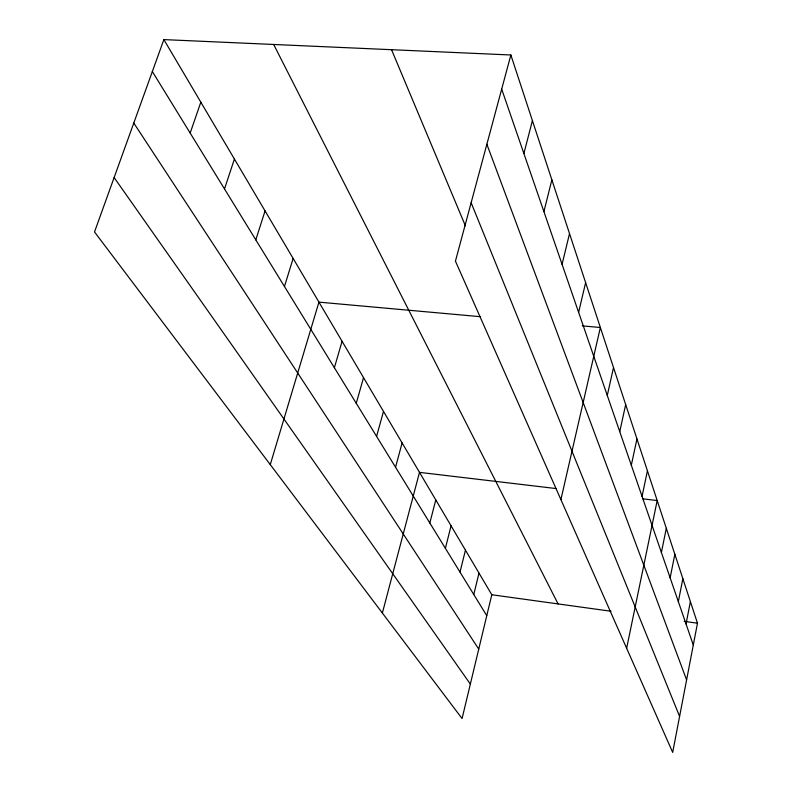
<?xml version="1.0" encoding="UTF-8"?>
<svg xmlns="http://www.w3.org/2000/svg" width="792" height="792" viewBox="0 0 792 792"><rect width="100%" height="100%" fill="white"/><g stroke="black" fill="none" stroke-linecap="round" stroke-linejoin="round"><path stroke-width="1.19" d="M510.86 54.994L697.485 623.205L672.685 752.4L455.44 261.132L510.86 54.994L163.865 39.6L94.515 231.947L462.073 718.552L491.792 594.752L163.865 39.6M686.04 623.977L690.386 601.613M678.338 601.623L682.862 578.685M670.131 577.843L674.853 554.301M661.389 552.479L666.31 528.304M626.64 648.272L657.192 500.544L642.866 498.841M642.045 496.366L647.43 470.814M631.313 465.211L636.956 438.917M619.75 431.67L625.68 404.603M607.276 395.475L613.523 367.577M560.894 499.613L600.356 327.512L582.219 325.868M578.625 312.355L585.625 282.635M562.072 264.35L569.517 233.62M473.774 594.525L479.002 573.101M460.003 572.121L465.458 550.163M543.906 211.652L551.866 179.843M445.381 548.321L451.074 525.819M429.818 523.017L435.788 499.94M523.878 153.539L532.402 120.602M382.368 613.038L419.493 472.359L556.241 488.575M395.545 467.231L402.108 442.916M376.586 436.402L383.496 411.414M356.252 403.316L363.538 377.626M334.382 367.726L342.075 341.293M270.27 464.627L318.938 302.128L480.298 316.681M284.457 286.496L293.129 258.44M255.796 239.867L265.063 210.919M224.502 188.941L234.412 159.043M190.169 133.076L200.831 102.188M491.792 594.752L611.018 611.246M684.229 621.373L697.485 623.205M114.127 177.556L470.349 684.08M133.779 123.037L478.744 649.103M152.351 71.537L486.773 615.671M273.666 44.471L558.083 603.92M391.545 49.698L465.409 225.849M471.141 202.712L679.595 716.394M486.862 144.253L686.595 679.892M501.683 89.13L693.297 645.025"/></g></svg>
